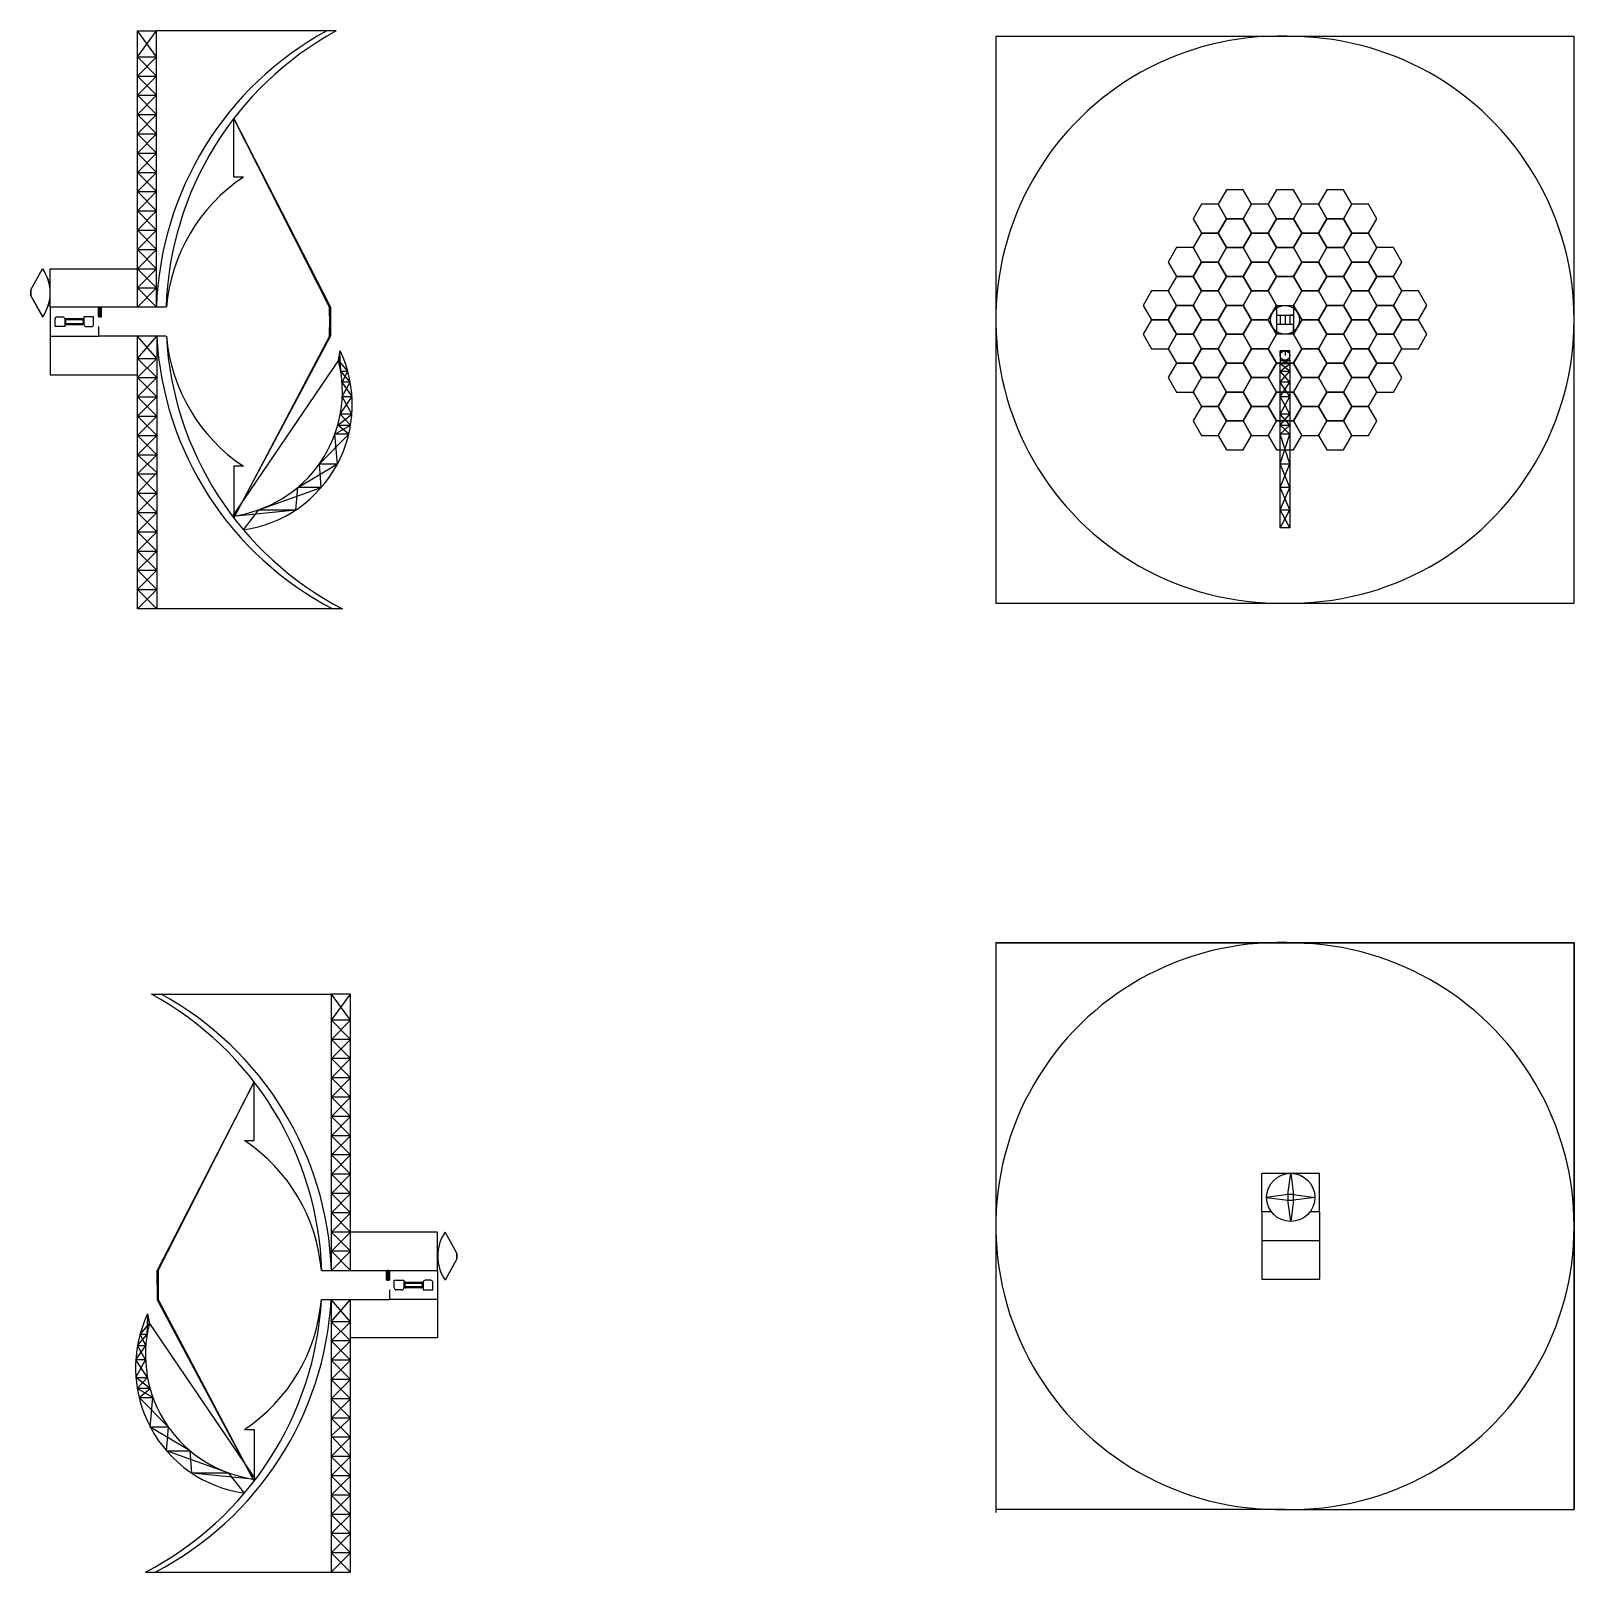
# Model space of a CAD drawing. Header units: inches. Extents: x -429 to 223, y -41 to 545.
# Drawn here: x 22.4 to 102.5, y 350.2 to 430.2 of the extents above; entities that cross this region are included whole.
import ezdxf

# ---------------------------------------------------------------- set-up
doc = ezdxf.new("R2010")
doc.units = ezdxf.units.IN
doc.header["$MEASUREMENT"] = 0

msp = doc.modelspace()

# ---------------------------------------------------------------- linework, layer by layer
for p, q in [((27.948, 415.861), (27.948, 430.207)), ((27.948, 430.207), (28.932, 430.205)), ((28.932, 428.861), (27.948, 430.207)), ((27.948, 428.861), (28.932, 430.205)), ((37.765, 430.205), (28.932, 430.205)), ((28.932, 415.861), (28.932, 430.205)), ((38.265, 430.205), (37.765, 430.205)), ((102.483, 429.907), (72.483, 429.907)), ((72.483, 429.907), (72.483, 400.507)), ((102.483, 400.507), (102.483, 429.907)), ((27.948, 428.861), (28.932, 428.861)), ((28.932, 427.861), (27.948, 428.861)), ((27.948, 427.861), (28.932, 428.861)), ((27.948, 427.861), (28.932, 427.861)), ((27.948, 426.861), (28.932, 427.861)), ((28.932, 426.861), (27.948, 427.861)), ((27.948, 426.861), (28.932, 426.861)), ((28.932, 425.861), (27.948, 426.861)), ((27.948, 425.861), (28.932, 426.861)), ((27.948, 425.861), (28.932, 425.861)), ((27.948, 424.861), (28.932, 425.861)), ((28.932, 424.861), (27.948, 425.861)), ((32.944, 422.611), (32.944, 425.65)), ((37.912, 415.861), (32.944, 425.65)), ((32.944, 425.65), (37.972, 415.861)), ((27.948, 424.861), (28.932, 424.861)), ((28.932, 423.861), (27.948, 424.861)), ((27.948, 423.861), (28.932, 424.861)), ((27.948, 423.861), (28.932, 423.861)), ((27.948, 422.861), (28.932, 423.861)), ((28.932, 422.861), (27.948, 423.861)), ((27.948, 422.861), (28.932, 422.861)), ((28.932, 421.861), (27.948, 422.861)), ((27.948, 421.861), (28.932, 422.861)), ((33.444, 422.611), (32.944, 422.611)), ((27.948, 421.861), (28.932, 421.861)), ((27.948, 420.861), (28.932, 421.861)), ((28.932, 420.861), (27.948, 421.861)), ((27.948, 420.861), (28.932, 420.861)), ((28.932, 419.861), (27.948, 420.861)), ((27.948, 419.861), (28.932, 420.861)), ((27.948, 419.861), (28.932, 419.861)), ((27.948, 418.861), (28.932, 419.861)), ((28.932, 418.861), (27.948, 419.861)), ((27.948, 418.861), (28.932, 418.861)), ((28.932, 417.861), (27.948, 418.861)), ((27.948, 417.861), (28.932, 418.861)), ((22.419, 416.761), (23.03, 417.861)), ((22.421, 416.761), (23.03, 417.861)), ((23.424, 415.861), (23.424, 417.861)), ((23.424, 417.861), (27.948, 417.861)), ((23.424, 415.861), (23.424, 417.861)), ((27.948, 417.861), (28.932, 417.861)), ((27.948, 416.861), (28.932, 417.861)), ((28.932, 416.861), (27.948, 417.861)), ((22.419, 416.461), (22.419, 416.761)), ((22.419, 416.761), (22.421, 416.761)), ((22.421, 416.761), (22.419, 416.761)), ((22.421, 416.461), (22.419, 416.461)), ((22.419, 416.461), (23.033, 415.361)), ((22.421, 416.761), (22.421, 416.461)), ((22.421, 416.461), (23.03, 415.361)), ((27.948, 415.861), (27.948, 416.861)), ((27.948, 416.861), (28.932, 416.861)), ((28.932, 415.861), (27.948, 416.861)), ((27.948, 415.861), (28.932, 416.861)), ((25.924, 415.861), (23.424, 415.861)), ((23.424, 415.861), (23.424, 414.361)), ((23.424, 415.861), (23.424, 415.861)), ((29.424, 415.861), (25.924, 415.861)), ((25.924, 415.861), (25.924, 415.361)), ((29.424, 415.861), (25.924, 415.861)), ((25.934, 415.386), (25.934, 415.836)), ((25.959, 415.861), (26.009, 415.861)), ((25.959, 415.396), (25.959, 415.826)), ((25.969, 415.836), (25.999, 415.836)), ((26.009, 415.826), (26.009, 415.396)), ((26.034, 415.861), (26.034, 415.361)), ((26.084, 415.861), (26.034, 415.861)), ((26.034, 415.836), (26.034, 415.386)), ((26.084, 415.361), (26.084, 415.861)), ((37.922, 415.861), (37.912, 415.861)), ((37.972, 415.861), (37.912, 415.861)), ((37.972, 415.111), (37.972, 415.861)), ((37.972, 415.861), (37.972, 414.361)), ((87.05, 415.957), (87.05, 414.457)), ((87.05, 415.957), (87.05, 415.457)), ((87.916, 415.957), (87.916, 414.457)), ((23.03, 415.361), (23.033, 415.361)), ((23.674, 414.861), (23.674, 415.261)), ((23.674, 415.111), (23.674, 415.261)), ((24.174, 414.861), (23.674, 414.861)), ((23.774, 415.361), (24.074, 415.361)), ((24.174, 415.261), (24.174, 414.861)), ((24.174, 415.161), (24.174, 415.061)), ((24.224, 415.161), (24.224, 415.061)), ((25.074, 415.261), (24.274, 415.261)), ((25.074, 415.211), (24.274, 415.211)), ((24.274, 415.011), (25.074, 415.011)), ((24.274, 414.961), (25.074, 414.961)), ((25.124, 415.161), (25.124, 415.061)), ((25.124, 415.111), (25.124, 415.061)), ((25.674, 415.361), (25.174, 415.361)), ((25.174, 415.361), (25.174, 414.961)), ((25.174, 415.161), (25.174, 415.061)), ((25.174, 415.111), (25.174, 414.961)), ((25.274, 414.861), (25.574, 414.861)), ((25.674, 414.961), (25.674, 415.361)), ((25.924, 414.861), (25.924, 414.361)), ((26.009, 415.361), (25.959, 415.361)), ((25.999, 415.386), (25.969, 415.386)), ((26.034, 415.361), (26.084, 415.361)), ((87.05, 415.457), (87.916, 415.457)), ((87.05, 415.457), (87.233, 415.457)), ((87.916, 414.957), (87.05, 414.957)), ((87.233, 415.457), (87.233, 414.957)), ((87.483, 415.457), (87.483, 414.957)), ((87.916, 415.457), (87.733, 415.457)), ((87.733, 415.457), (87.733, 414.957)), ((87.916, 414.457), (87.916, 414.957)), ((23.424, 414.361), (25.924, 414.361)), ((23.424, 414.361), (23.424, 414.361)), ((23.424, 414.361), (23.424, 412.361)), ((29.424, 414.361), (25.924, 414.361)), ((29.424, 414.361), (25.924, 414.361)), ((27.948, 400.207), (27.948, 414.361)), ((28.948, 413.207), (27.948, 414.361)), ((27.948, 413.207), (28.948, 414.361)), ((28.948, 414.361), (28.948, 400.207)), ((37.912, 414.361), (32.944, 404.931)), ((32.944, 404.931), (37.972, 414.361)), ((37.912, 414.361), (37.972, 414.361)), ((27.948, 413.207), (28.948, 413.207)), ((27.948, 412.207), (28.948, 413.207)), ((28.948, 412.207), (27.948, 413.207)), ((38.374, 413.116), (38.47, 413.607)), ((38.47, 413.607), (38.374, 413.116)), ((38.494, 412.549), (38.453, 413.518)), ((87.733, 413.607), (87.233, 413.607)), ((87.233, 413.607), (87.233, 413.107)), ((87.233, 413.357), (87.233, 413.607)), ((87.233, 413.607), (87.733, 413.607)), ((87.483, 413.607), (87.733, 413.607)), ((87.483, 413.607), (87.483, 413.357)), ((87.733, 413.107), (87.733, 413.607)), ((23.424, 412.361), (27.948, 412.361)), ((38.374, 413.116), (32.873, 405.024)), ((38.86, 412.549), (38.374, 413.116)), ((38.494, 412.549), (38.86, 412.549)), ((38.99, 411.976), (38.494, 412.549)), ((38.562, 411.976), (38.86, 412.549)), ((87.233, 413.107), (87.733, 413.107)), ((87.733, 412.929), (87.233, 413.107)), ((87.233, 413.107), (87.233, 412.929)), ((87.233, 412.929), (87.733, 413.107)), ((87.733, 412.929), (87.233, 412.929)), ((87.233, 404.412), (87.233, 412.929)), ((87.233, 412.549), (87.733, 412.929)), ((87.733, 412.549), (87.233, 412.929)), ((87.233, 412.549), (87.733, 412.549)), ((87.733, 411.976), (87.233, 412.549)), ((87.233, 411.976), (87.733, 412.549)), ((87.733, 413.107), (87.733, 412.929)), ((87.733, 412.929), (87.733, 404.412)), ((87.733, 412.929), (87.733, 412.929)), ((27.948, 412.207), (28.948, 412.207)), ((28.948, 411.207), (27.948, 412.207)), ((27.948, 411.207), (28.948, 412.207)), ((38.99, 411.976), (38.562, 411.976)), ((39.081, 411.222), (38.562, 411.976)), ((38.574, 411.222), (38.99, 411.976)), ((87.733, 411.976), (87.233, 411.976)), ((87.233, 411.222), (87.733, 411.976)), ((87.733, 411.222), (87.233, 411.976)), ((27.948, 411.207), (28.948, 411.207)), ((27.948, 410.207), (28.948, 411.207)), ((28.948, 410.207), (27.948, 411.207)), ((38.472, 410.311), (39.081, 411.222)), ((38.574, 411.222), (39.081, 411.222)), ((39.075, 410.311), (38.574, 411.222)), ((87.233, 411.222), (87.733, 411.222)), ((87.733, 410.311), (87.233, 411.222)), ((87.233, 410.311), (87.733, 411.222)), ((27.948, 410.207), (28.948, 410.207)), ((28.948, 409.207), (27.948, 410.207)), ((27.948, 409.207), (28.948, 410.207)), ((38.34, 409.738), (39.075, 410.311)), ((39.075, 410.311), (38.472, 410.311)), ((39.006, 409.738), (38.472, 410.311)), ((87.733, 410.311), (87.233, 410.311)), ((87.233, 409.738), (87.733, 410.311)), ((87.733, 409.738), (87.233, 410.311)), ((27.948, 409.207), (28.948, 409.207)), ((27.948, 408.207), (28.948, 409.207)), ((28.948, 408.207), (27.948, 409.207)), ((37.388, 407.734), (38.91, 409.269)), ((38.19, 409.269), (39.006, 409.738)), ((38.91, 409.269), (38.19, 409.269)), ((38.328, 407.734), (38.19, 409.269)), ((38.34, 409.738), (39.006, 409.738)), ((38.91, 409.269), (38.34, 409.738)), ((87.233, 409.738), (87.733, 409.738)), ((87.733, 409.269), (87.233, 409.738)), ((87.233, 409.269), (87.733, 409.738)), ((87.733, 409.269), (87.233, 409.269)), ((87.233, 407.734), (87.733, 409.269)), ((87.733, 407.734), (87.233, 409.269)), ((27.948, 408.207), (28.948, 408.207)), ((28.948, 407.284), (27.948, 408.207)), ((27.948, 407.207), (28.948, 408.207)), ((33.444, 407.611), (32.944, 407.611)), ((32.944, 407.611), (32.944, 404.931)), ((36.264, 406.508), (38.328, 407.734)), ((37.388, 407.734), (38.328, 407.734)), ((37.487, 406.508), (37.388, 407.734)), ((87.233, 407.734), (87.733, 407.734)), ((87.733, 406.508), (87.233, 407.734)), ((87.233, 406.508), (87.733, 407.734)), ((27.948, 406.207), (28.948, 407.284)), ((27.948, 407.207), (28.948, 407.207)), ((28.948, 406.207), (27.948, 407.207)), ((27.948, 406.207), (28.948, 406.207)), ((28.948, 405.207), (27.948, 406.207)), ((27.948, 405.207), (28.948, 406.207)), ((28.948, 406.207), (28.948, 406.207)), ((34.249, 405.35), (37.487, 406.508)), ((36.174, 405.35), (36.264, 406.508)), ((37.487, 406.508), (36.264, 406.508)), ((36.264, 406.508), (36.264, 406.508)), ((87.733, 406.508), (87.233, 406.508)), ((87.233, 405.35), (87.733, 406.508)), ((87.733, 405.35), (87.233, 406.508)), ((27.948, 405.207), (28.948, 405.207)), ((27.948, 404.207), (28.948, 405.207)), ((28.948, 404.207), (27.948, 405.207)), ((32.873, 405.024), (36.174, 405.35)), ((33.447, 404.307), (34.249, 405.35)), ((34.249, 405.35), (36.174, 405.35)), ((87.233, 405.35), (87.733, 405.35)), ((87.733, 404.412), (87.233, 405.35)), ((87.233, 404.412), (87.733, 405.35)), ((87.733, 404.412), (87.233, 404.412)), ((27.948, 404.207), (28.948, 404.207)), ((28.948, 403.207), (27.948, 404.207)), ((27.948, 403.207), (28.948, 404.207)), ((27.948, 403.207), (28.948, 403.207)), ((27.948, 402.207), (28.948, 403.207)), ((28.948, 402.207), (27.948, 403.207)), ((27.948, 402.207), (28.948, 402.207)), ((28.948, 401.207), (27.948, 402.207)), ((27.948, 402.207), (27.948, 402.207)), ((27.948, 401.207), (28.948, 402.207)), ((27.948, 400.207), (27.948, 401.207)), ((27.948, 401.207), (28.948, 401.207)), ((27.948, 401.207), (28.948, 400.207)), ((27.948, 400.207), (28.948, 401.207)), ((72.483, 400.507), (87.483, 400.507)), ((87.483, 400.507), (102.483, 400.507)), ((28.948, 400.207), (27.948, 400.207)), ((38.081, 400.207), (28.948, 400.207)), ((38.581, 400.207), (38.081, 400.207)), ((72.483, 382.884), (72.483, 353.458)), ((72.483, 382.884), (102.483, 382.884)), ((102.483, 382.858), (72.483, 382.858)), ((72.483, 382.858), (72.483, 353.458)), ((102.483, 382.884), (102.483, 353.458)), ((102.483, 353.458), (102.483, 382.858)), ((28.679, 380.205), (29.179, 380.205)), ((29.179, 380.205), (38.012, 380.205)), ((38.996, 380.207), (38.012, 380.205)), ((38.012, 378.861), (38.996, 380.207)), ((38.012, 365.861), (38.012, 380.205)), ((38.996, 378.861), (38.012, 380.205)), ((38.996, 365.861), (38.996, 380.207)), ((38.996, 378.861), (38.012, 378.861)), ((38.012, 377.861), (38.996, 378.861)), ((38.996, 377.861), (38.012, 378.861)), ((38.996, 377.861), (38.012, 377.861)), ((38.996, 376.861), (38.012, 377.861)), ((38.012, 376.861), (38.996, 377.861)), ((38.996, 376.861), (38.012, 376.861)), ((38.012, 375.861), (38.996, 376.861)), ((38.996, 375.861), (38.012, 376.861)), ((34.001, 375.65), (28.972, 365.861)), ((29.032, 365.861), (34.001, 375.65)), ((34.001, 372.611), (34.001, 375.65)), ((38.996, 375.861), (38.012, 375.861)), ((38.996, 374.861), (38.012, 375.861)), ((38.012, 374.861), (38.996, 375.861)), ((38.996, 374.861), (38.012, 374.861)), ((38.012, 373.861), (38.996, 374.861)), ((38.996, 373.861), (38.012, 374.861)), ((38.996, 373.861), (38.012, 373.861)), ((38.996, 372.861), (38.012, 373.861)), ((38.012, 372.861), (38.996, 373.861)), ((33.501, 372.611), (34.001, 372.611)), ((38.996, 372.861), (38.012, 372.861)), ((38.012, 371.861), (38.996, 372.861)), ((38.996, 371.861), (38.012, 372.861)), ((38.996, 371.861), (38.012, 371.861)), ((38.996, 370.861), (38.012, 371.861)), ((38.012, 370.861), (38.996, 371.861)), ((38.996, 370.861), (38.012, 370.861)), ((38.012, 369.861), (38.996, 370.861)), ((38.996, 369.861), (38.012, 370.861)), ((86.28, 368.908), (86.28, 370.908)), ((86.28, 370.908), (89.28, 370.908)), ((86.28, 368.908), (86.28, 370.908)), ((87.63, 369.808), (87.78, 370.908)), ((87.78, 370.908), (87.93, 369.808)), ((89.28, 368.908), (89.28, 370.908)), ((38.996, 369.861), (38.012, 369.861)), ((38.996, 368.861), (38.012, 369.861)), ((38.012, 368.861), (38.996, 369.861)), ((87.63, 369.808), (86.53, 369.658)), ((86.53, 369.658), (87.63, 369.508)), ((87.93, 369.808), (87.63, 369.808)), ((87.63, 369.808), (87.63, 369.508)), ((87.63, 369.508), (87.93, 369.508)), ((87.78, 368.408), (87.63, 369.508)), ((87.93, 369.508), (87.78, 368.408)), ((87.93, 369.508), (87.93, 369.808)), ((87.93, 369.808), (89.03, 369.658)), ((89.03, 369.658), (87.93, 369.508)), ((38.996, 368.861), (38.012, 368.861)), ((38.012, 367.861), (38.996, 368.861)), ((38.996, 367.861), (38.012, 368.861)), ((86.28, 368.908), (86.28, 367.408)), ((86.28, 368.908), (86.28, 368.908)), ((86.78, 368.908), (86.28, 368.908)), ((89.28, 368.908), (88.78, 368.908)), ((89.28, 368.908), (89.28, 367.408)), ((89.28, 368.908), (89.28, 368.908)), ((38.996, 367.861), (38.012, 367.861)), ((38.996, 366.861), (38.012, 367.861)), ((38.012, 366.861), (38.996, 367.861)), ((43.521, 367.861), (38.996, 367.861)), ((43.521, 365.861), (43.521, 367.861)), ((43.521, 365.861), (43.521, 367.861)), ((44.524, 366.761), (43.914, 367.861)), ((44.525, 366.761), (43.914, 367.861)), ((38.996, 366.861), (38.012, 366.861)), ((38.012, 365.861), (38.996, 366.861)), ((38.996, 365.861), (38.012, 366.861)), ((38.996, 365.861), (38.996, 366.861)), ((44.524, 366.761), (44.524, 366.461)), ((44.525, 366.761), (44.524, 366.761)), ((44.524, 366.761), (44.525, 366.761)), ((44.525, 366.461), (44.525, 366.761)), ((86.28, 367.408), (86.28, 365.408)), ((89.28, 367.408), (86.28, 367.408)), ((87.78, 367.408), (87.78, 367.408)), ((89.28, 367.408), (89.28, 365.408)), ((44.525, 366.461), (43.911, 365.361)), ((44.524, 366.461), (43.914, 365.361)), ((44.524, 366.461), (44.525, 366.461)), ((28.972, 365.111), (28.972, 365.861)), ((28.972, 365.861), (28.972, 364.361)), ((28.972, 365.861), (29.032, 365.861)), ((29.022, 365.861), (29.032, 365.861)), ((37.521, 365.861), (41.021, 365.861)), ((37.521, 365.861), (41.021, 365.861)), ((40.861, 365.361), (40.861, 365.861)), ((40.861, 365.861), (40.911, 365.861)), ((40.911, 365.361), (40.861, 365.361)), ((40.911, 365.861), (40.911, 365.361)), ((40.911, 365.836), (40.911, 365.386)), ((40.986, 365.861), (40.936, 365.861)), ((40.936, 365.826), (40.936, 365.396)), ((40.936, 365.361), (40.986, 365.361)), ((40.976, 365.836), (40.946, 365.836)), ((40.946, 365.386), (40.976, 365.386)), ((40.986, 365.396), (40.986, 365.826)), ((41.011, 365.386), (41.011, 365.836)), ((41.021, 365.861), (41.021, 365.361)), ((41.021, 365.861), (43.521, 365.861)), ((41.271, 364.961), (41.271, 365.361)), ((41.271, 365.361), (41.771, 365.361)), ((41.771, 365.361), (41.771, 364.961)), ((41.771, 365.161), (41.771, 365.061)), ((41.771, 365.111), (41.771, 364.961)), ((41.821, 365.161), (41.821, 365.061)), ((41.821, 365.111), (41.821, 365.061)), ((41.871, 365.261), (42.671, 365.261)), ((41.871, 365.211), (42.671, 365.211)), ((42.721, 365.161), (42.721, 365.061)), ((42.771, 365.261), (42.771, 364.861)), ((42.771, 365.161), (42.771, 365.061)), ((43.171, 365.361), (42.871, 365.361)), ((43.271, 364.861), (43.271, 365.261)), ((43.271, 365.111), (43.271, 365.261)), ((43.521, 365.861), (43.521, 364.361)), ((43.521, 365.861), (43.521, 365.861)), ((43.914, 365.361), (43.911, 365.361)), ((86.28, 365.408), (89.28, 365.408)), ((29.032, 364.361), (28.972, 364.361)), ((34.001, 354.931), (28.972, 364.361)), ((29.032, 364.361), (34.001, 354.931)), ((37.521, 364.361), (41.021, 364.361)), ((37.521, 364.361), (41.021, 364.361)), ((37.996, 364.361), (37.996, 350.207)), ((37.996, 363.207), (38.996, 364.361)), ((38.996, 363.207), (37.996, 364.361)), ((38.996, 350.207), (38.996, 364.361)), ((41.021, 364.861), (41.021, 364.361)), ((43.521, 364.361), (41.021, 364.361)), ((41.671, 364.861), (41.371, 364.861)), ((42.671, 365.011), (41.871, 365.011)), ((42.671, 364.961), (41.871, 364.961)), ((42.771, 364.861), (43.271, 364.861)), ((43.521, 364.361), (43.521, 364.361)), ((43.521, 364.361), (43.521, 362.361)), ((28.451, 362.549), (28.492, 363.518)), ((28.57, 363.116), (28.474, 363.607)), ((28.474, 363.607), (28.57, 363.116)), ((28.084, 362.549), (28.57, 363.116)), ((28.57, 363.116), (34.072, 355.024)), ((38.996, 363.207), (37.996, 363.207)), ((38.996, 362.207), (37.996, 363.207)), ((37.996, 362.207), (38.996, 363.207)), ((27.863, 361.222), (28.382, 361.976)), ((27.954, 361.976), (28.451, 362.549)), ((27.954, 361.976), (28.382, 361.976)), ((28.37, 361.222), (27.954, 361.976)), ((28.451, 362.549), (28.084, 362.549)), ((28.382, 361.976), (28.084, 362.549)), ((38.996, 362.207), (37.996, 362.207)), ((37.996, 361.207), (38.996, 362.207)), ((38.996, 361.207), (37.996, 362.207)), ((43.521, 362.361), (38.996, 362.361)), ((28.37, 361.222), (27.863, 361.222)), ((28.472, 360.311), (27.863, 361.222)), ((27.87, 360.311), (28.37, 361.222)), ((38.996, 361.207), (37.996, 361.207)), ((38.996, 360.207), (37.996, 361.207)), ((37.996, 360.207), (38.996, 361.207)), ((27.87, 360.311), (28.472, 360.311)), ((28.605, 359.738), (27.87, 360.311)), ((27.939, 359.738), (28.472, 360.311)), ((28.605, 359.738), (27.939, 359.738)), ((28.755, 359.269), (27.939, 359.738)), ((28.034, 359.269), (28.605, 359.738)), ((38.996, 360.207), (37.996, 360.207)), ((37.996, 359.207), (38.996, 360.207)), ((38.996, 359.207), (37.996, 360.207)), ((28.034, 359.269), (28.755, 359.269)), ((29.556, 357.734), (28.034, 359.269)), ((28.616, 357.734), (28.755, 359.269)), ((38.996, 359.207), (37.996, 359.207)), ((38.996, 358.207), (37.996, 359.207)), ((37.996, 358.207), (38.996, 359.207)), ((38.996, 358.207), (37.996, 358.207)), ((37.996, 357.284), (38.996, 358.207)), ((38.996, 357.207), (37.996, 358.207)), ((29.556, 357.734), (28.616, 357.734)), ((30.68, 356.508), (28.616, 357.734)), ((29.457, 356.508), (29.556, 357.734)), ((33.501, 357.611), (34.001, 357.611)), ((34.001, 357.611), (34.001, 354.931)), ((38.996, 356.207), (37.996, 357.284)), ((38.996, 357.207), (37.996, 357.207)), ((37.996, 356.207), (38.996, 357.207)), ((29.457, 356.508), (30.68, 356.508)), ((32.695, 355.35), (29.457, 356.508)), ((30.77, 355.35), (30.68, 356.508)), ((30.68, 356.508), (30.68, 356.508)), ((38.996, 356.207), (37.996, 356.207)), ((37.996, 355.207), (38.996, 356.207)), ((38.996, 355.207), (37.996, 356.207)), ((37.996, 356.207), (37.996, 356.207)), ((32.695, 355.35), (30.77, 355.35)), ((34.072, 355.024), (30.77, 355.35)), ((33.497, 354.307), (32.695, 355.35)), ((38.996, 355.207), (37.996, 355.207)), ((38.996, 354.207), (37.996, 355.207)), ((37.996, 354.207), (38.996, 355.207)), ((38.996, 354.207), (37.996, 354.207)), ((37.996, 353.207), (38.996, 354.207)), ((38.996, 353.207), (37.996, 354.207)), ((38.996, 353.207), (37.996, 353.207)), ((38.996, 352.207), (37.996, 353.207)), ((37.996, 352.207), (38.996, 353.207)), ((87.483, 353.458), (72.483, 353.458)), ((72.484, 353.608), (72.484, 353.308)), ((87.483, 353.458), (102.483, 353.458)), ((38.996, 352.207), (37.996, 352.207)), ((37.996, 351.207), (38.996, 352.207)), ((38.996, 351.207), (37.996, 352.207)), ((38.996, 352.207), (38.996, 352.207)), ((38.996, 351.207), (37.996, 351.207)), ((38.996, 351.207), (37.996, 350.207)), ((38.996, 350.207), (37.996, 351.207)), ((38.996, 350.207), (38.996, 351.207)), ((28.363, 350.207), (28.863, 350.207)), ((28.863, 350.207), (37.996, 350.207)), ((37.996, 350.207), (38.996, 350.207))]:
    msp.add_line(p, q)
for points in [[(85.751, 421.207), (85.318, 421.957), (84.452, 421.957), (84.019, 421.207), (84.452, 420.457), (85.318, 420.457)], [(88.349, 421.207), (87.916, 421.957), (87.05, 421.957), (86.617, 421.207), (87.05, 420.457), (87.916, 420.457)], [(90.947, 421.207), (90.514, 421.957), (89.648, 421.957), (89.215, 421.207), (89.648, 420.457), (90.514, 420.457)], [(84.452, 420.457), (84.019, 421.207), (83.153, 421.207), (82.72, 420.457), (83.153, 419.707), (84.019, 419.707)], [(87.05, 420.457), (86.617, 421.207), (85.751, 421.207), (85.318, 420.457), (85.751, 419.707), (86.617, 419.707)], [(89.648, 420.457), (89.215, 421.207), (88.349, 421.207), (87.916, 420.457), (88.349, 419.707), (89.215, 419.707)], [(92.246, 420.457), (91.813, 421.207), (90.947, 421.207), (90.514, 420.457), (90.947, 419.707), (91.813, 419.707)], [(85.751, 419.707), (85.318, 420.457), (84.452, 420.457), (84.019, 419.707), (84.452, 418.957), (85.318, 418.957)], [(88.349, 419.707), (87.916, 420.457), (87.05, 420.457), (86.617, 419.707), (87.05, 418.957), (87.916, 418.957)], [(90.947, 419.707), (90.514, 420.457), (89.648, 420.457), (89.215, 419.707), (89.648, 418.957), (90.514, 418.957)], [(84.452, 418.957), (84.019, 419.707), (83.153, 419.707), (82.72, 418.957), (83.153, 418.207), (84.019, 418.207)], [(87.05, 418.957), (86.617, 419.707), (85.751, 419.707), (85.318, 418.957), (85.751, 418.207), (86.617, 418.207)], [(89.648, 418.957), (89.215, 419.707), (88.349, 419.707), (87.916, 418.957), (88.349, 418.207), (89.215, 418.207)], [(92.246, 418.957), (91.813, 419.707), (90.947, 419.707), (90.514, 418.957), (90.947, 418.207), (91.813, 418.207)], [(83.153, 418.207), (82.72, 418.957), (81.854, 418.957), (81.421, 418.207), (81.854, 417.457), (82.72, 417.457)], [(85.751, 418.207), (85.318, 418.957), (84.452, 418.957), (84.019, 418.207), (84.452, 417.457), (85.318, 417.457)], [(88.349, 418.207), (87.916, 418.957), (87.05, 418.957), (86.617, 418.207), (87.05, 417.457), (87.916, 417.457)], [(90.947, 418.207), (90.514, 418.957), (89.648, 418.957), (89.215, 418.207), (89.648, 417.457), (90.514, 417.457)], [(93.545, 418.207), (93.112, 418.957), (92.246, 418.957), (91.813, 418.207), (92.246, 417.457), (93.112, 417.457)], [(84.452, 417.457), (84.019, 418.207), (83.153, 418.207), (82.72, 417.457), (83.153, 416.707), (84.019, 416.707)], [(87.05, 417.457), (86.617, 418.207), (85.751, 418.207), (85.318, 417.457), (85.751, 416.707), (86.617, 416.707)], [(89.648, 417.457), (89.215, 418.207), (88.349, 418.207), (87.916, 417.457), (88.349, 416.707), (89.215, 416.707)], [(92.246, 417.457), (91.813, 418.207), (90.947, 418.207), (90.514, 417.457), (90.947, 416.707), (91.813, 416.707)], [(83.153, 416.707), (82.72, 417.457), (81.854, 417.457), (81.421, 416.707), (81.854, 415.957), (82.72, 415.957)], [(85.751, 416.707), (85.318, 417.457), (84.452, 417.457), (84.019, 416.707), (84.452, 415.957), (85.318, 415.957)], [(88.349, 416.707), (87.916, 417.457), (87.05, 417.457), (86.617, 416.707), (87.05, 415.957), (87.916, 415.957)], [(90.947, 416.707), (90.514, 417.457), (89.648, 417.457), (89.215, 416.707), (89.648, 415.957), (90.514, 415.957)], [(93.545, 416.707), (93.112, 417.457), (92.246, 417.457), (91.813, 416.707), (92.246, 415.957), (93.112, 415.957)], [(81.854, 415.957), (81.421, 416.707), (80.555, 416.707), (80.122, 415.957), (80.555, 415.207), (81.421, 415.207)], [(84.452, 415.957), (84.019, 416.707), (83.153, 416.707), (82.72, 415.957), (83.153, 415.207), (84.019, 415.207)], [(87.05, 415.957), (86.617, 416.707), (85.751, 416.707), (85.318, 415.957), (85.751, 415.207), (86.617, 415.207)], [(89.648, 415.957), (89.215, 416.707), (88.349, 416.707), (87.916, 415.957), (88.349, 415.207), (89.215, 415.207)], [(92.246, 415.957), (91.813, 416.707), (90.947, 416.707), (90.514, 415.957), (90.947, 415.207), (91.813, 415.207)], [(94.844, 415.957), (94.411, 416.707), (93.545, 416.707), (93.112, 415.957), (93.545, 415.207), (94.411, 415.207)], [(83.153, 415.207), (82.72, 415.957), (81.854, 415.957), (81.421, 415.207), (81.854, 414.457), (82.72, 414.457)], [(85.751, 415.207), (85.318, 415.957), (84.452, 415.957), (84.019, 415.207), (84.452, 414.457), (85.318, 414.457)], [(90.947, 415.207), (90.514, 415.957), (89.648, 415.957), (89.215, 415.207), (89.648, 414.457), (90.514, 414.457)], [(93.545, 415.207), (93.112, 415.957), (92.246, 415.957), (91.813, 415.207), (92.246, 414.457), (93.112, 414.457)], [(81.854, 414.457), (81.421, 415.207), (80.555, 415.207), (80.122, 414.457), (80.555, 413.707), (81.421, 413.707)], [(84.452, 414.457), (84.019, 415.207), (83.153, 415.207), (82.72, 414.457), (83.153, 413.707), (84.019, 413.707)], [(87.05, 414.457), (86.617, 415.207), (85.751, 415.207), (85.318, 414.457), (85.751, 413.707), (86.617, 413.707)], [(89.648, 414.457), (89.215, 415.207), (88.349, 415.207), (87.916, 414.457), (88.349, 413.707), (89.215, 413.707)], [(92.246, 414.457), (91.813, 415.207), (90.947, 415.207), (90.514, 414.457), (90.947, 413.707), (91.813, 413.707)], [(94.844, 414.457), (94.411, 415.207), (93.545, 415.207), (93.112, 414.457), (93.545, 413.707), (94.411, 413.707)], [(83.153, 413.707), (82.72, 414.457), (81.854, 414.457), (81.421, 413.707), (81.854, 412.957), (82.72, 412.957)], [(85.751, 413.707), (85.318, 414.457), (84.452, 414.457), (84.019, 413.707), (84.452, 412.957), (85.318, 412.957)], [(88.349, 413.707), (87.916, 414.457), (87.05, 414.457), (86.617, 413.707), (87.05, 412.957), (87.916, 412.957)], [(90.947, 413.707), (90.514, 414.457), (89.648, 414.457), (89.215, 413.707), (89.648, 412.957), (90.514, 412.957)], [(93.545, 413.707), (93.112, 414.457), (92.246, 414.457), (91.813, 413.707), (92.246, 412.957), (93.112, 412.957)], [(84.452, 412.957), (84.019, 413.707), (83.153, 413.707), (82.72, 412.957), (83.153, 412.207), (84.019, 412.207)], [(87.05, 412.957), (86.617, 413.707), (85.751, 413.707), (85.318, 412.957), (85.751, 412.207), (86.617, 412.207)], [(89.648, 412.957), (89.215, 413.707), (88.349, 413.707), (87.916, 412.957), (88.349, 412.207), (89.215, 412.207)], [(92.246, 412.957), (91.813, 413.707), (90.947, 413.707), (90.514, 412.957), (90.947, 412.207), (91.813, 412.207)], [(83.153, 412.207), (82.72, 412.957), (81.854, 412.957), (81.421, 412.207), (81.854, 411.457), (82.72, 411.457)], [(85.751, 412.207), (85.318, 412.957), (84.452, 412.957), (84.019, 412.207), (84.452, 411.457), (85.318, 411.457)], [(88.349, 412.207), (87.916, 412.957), (87.05, 412.957), (86.617, 412.207), (87.05, 411.457), (87.916, 411.457)], [(90.947, 412.207), (90.514, 412.957), (89.648, 412.957), (89.215, 412.207), (89.648, 411.457), (90.514, 411.457)], [(93.545, 412.207), (93.112, 412.957), (92.246, 412.957), (91.813, 412.207), (92.246, 411.457), (93.112, 411.457)], [(84.452, 411.457), (84.019, 412.207), (83.153, 412.207), (82.72, 411.457), (83.153, 410.707), (84.019, 410.707)], [(87.05, 411.457), (86.617, 412.207), (85.751, 412.207), (85.318, 411.457), (85.751, 410.707), (86.617, 410.707)], [(89.648, 411.457), (89.215, 412.207), (88.349, 412.207), (87.916, 411.457), (88.349, 410.707), (89.215, 410.707)], [(92.246, 411.457), (91.813, 412.207), (90.947, 412.207), (90.514, 411.457), (90.947, 410.707), (91.813, 410.707)], [(85.751, 410.707), (85.318, 411.457), (84.452, 411.457), (84.019, 410.707), (84.452, 409.957), (85.318, 409.957)], [(88.349, 410.707), (87.916, 411.457), (87.05, 411.457), (86.617, 410.707), (87.05, 409.957), (87.916, 409.957)], [(90.947, 410.707), (90.514, 411.457), (89.648, 411.457), (89.215, 410.707), (89.648, 409.957), (90.514, 409.957)], [(84.452, 409.957), (84.019, 410.707), (83.153, 410.707), (82.72, 409.957), (83.153, 409.207), (84.019, 409.207)], [(85.751, 409.207), (85.318, 409.957), (84.452, 409.957), (84.019, 409.207), (84.452, 408.457), (85.318, 408.457)], [(87.05, 409.957), (86.617, 410.707), (85.751, 410.707), (85.318, 409.957), (85.751, 409.207), (86.617, 409.207)], [(88.349, 409.207), (87.916, 409.957), (87.05, 409.957), (86.617, 409.207), (87.05, 408.457), (87.916, 408.457)], [(89.648, 409.957), (89.215, 410.707), (88.349, 410.707), (87.916, 409.957), (88.349, 409.207), (89.215, 409.207)], [(90.947, 409.207), (90.514, 409.957), (89.648, 409.957), (89.215, 409.207), (89.648, 408.457), (90.514, 408.457)], [(92.246, 409.957), (91.813, 410.707), (90.947, 410.707), (90.514, 409.957), (90.947, 409.207), (91.813, 409.207)]]:
    msp.add_lwpolyline(points, close=True)
for centre, radius in [((87.483, 415.207), 0.75), ((87.483, 413.357), 0.25), ((87.78, 369.658), 1.25)]:
    msp.add_circle(centre, radius)
for centre, radius, start, end in [((45.923, 415.29), 17, 118.67592, 178.0753), ((46.423, 415.29), 17, 118.67592, 178.0753), ((87.197, 415.219), 14.715, 86.57347, 271.11163), ((87.78, 415.207), 14.703, 268.84255, 91.15745), ((38.43, 415.111), 9.006, 123.61738, 175.22314), ((21.225, 416.611), 2.195, 325.29404, 34.70596), ((21.228, 416.611), 2.195, 325.29404, 34.70596), ((25.959, 415.836), 0.025, 90, 180), ((25.969, 415.826), 0.01, 90, 180), ((25.999, 415.826), 0.01, 0, 90), ((26.009, 415.836), 0.025, 0, 90), ((9.792, 415.111), 28.13, 358.4722, 1.5278), ((23.774, 415.261), 0.1, 90, 180), ((24.074, 415.261), 0.1, 0, 90), ((24.274, 415.161), 0.1, 90, 180), ((24.274, 415.061), 0.1, 180, 270), ((24.274, 415.161), 0.05, 90, 180), ((24.274, 415.061), 0.05, 180, 270), ((25.074, 415.161), 0.1, 0, 90), ((25.074, 415.161), 0.05, 0, 90), ((25.074, 415.061), 0.1, 270, 0), ((25.074, 415.061), 0.05, 270, 0), ((25.274, 414.961), 0.1, 180, 270), ((25.574, 414.961), 0.1, 270, 0), ((25.959, 415.386), 0.025, 180, 270), ((25.969, 415.396), 0.01, 180, 270), ((25.999, 415.396), 0.01, 270, 0), ((26.009, 415.386), 0.025, 270, 0), ((45.923, 415.29), 17, 183.13273, 242.53094), ((46.423, 415.29), 17, 183.13273, 242.53094), ((38.43, 415.111), 9.006, 184.77686, 236.38262), ((32.524, 410.812), 6.57, 278.07231, 25.17577), ((32.059, 411.492), 6.521, 277.1799, 14.4236), ((87.197, 368.17), 14.715, 86.57347, 271.11163), ((87.78, 368.158), 14.703, 268.84255, 91.15745), ((20.522, 365.29), 17, 1.9247, 61.32408), ((21.022, 365.29), 17, 1.9247, 61.32408), ((28.514, 365.111), 9.006, 4.77686, 56.38262), ((45.716, 366.611), 2.195, 145.29404, 214.70596), ((45.719, 366.611), 2.195, 145.29404, 214.70596), ((57.152, 365.111), 28.13, 178.4722, 181.5278), ((40.936, 365.836), 0.025, 90, 180), ((40.936, 365.386), 0.025, 180, 270), ((40.946, 365.826), 0.01, 90, 180), ((40.946, 365.396), 0.01, 180, 270), ((40.976, 365.826), 0.01, 0, 90), ((40.976, 365.396), 0.01, 270, 0), ((40.986, 365.836), 0.025, 0, 90), ((40.986, 365.386), 0.025, 270, 0), ((41.871, 365.161), 0.1, 90, 180), ((41.871, 365.161), 0.05, 90, 180), ((42.671, 365.161), 0.1, 0, 90), ((42.671, 365.161), 0.05, 0, 90), ((42.871, 365.261), 0.1, 90, 180), ((43.171, 365.261), 0.1, 0, 90), ((20.522, 365.29), 17, 297.46906, 356.86727), ((21.022, 365.29), 17, 297.46906, 356.86727), ((28.514, 365.111), 9.006, 303.61738, 355.22314), ((41.371, 364.961), 0.1, 180, 270), ((41.671, 364.961), 0.1, 270, 0), ((41.871, 365.061), 0.1, 180, 270), ((41.871, 365.061), 0.05, 180, 270), ((42.671, 365.061), 0.1, 270, 0), ((42.671, 365.061), 0.05, 270, 0), ((34.42, 360.812), 6.57, 154.82423, 261.92769), ((34.885, 361.492), 6.521, 165.5764, 262.8201)]:
    msp.add_arc(centre, radius, start, end)

doc.saveas('drawing.dxf')
